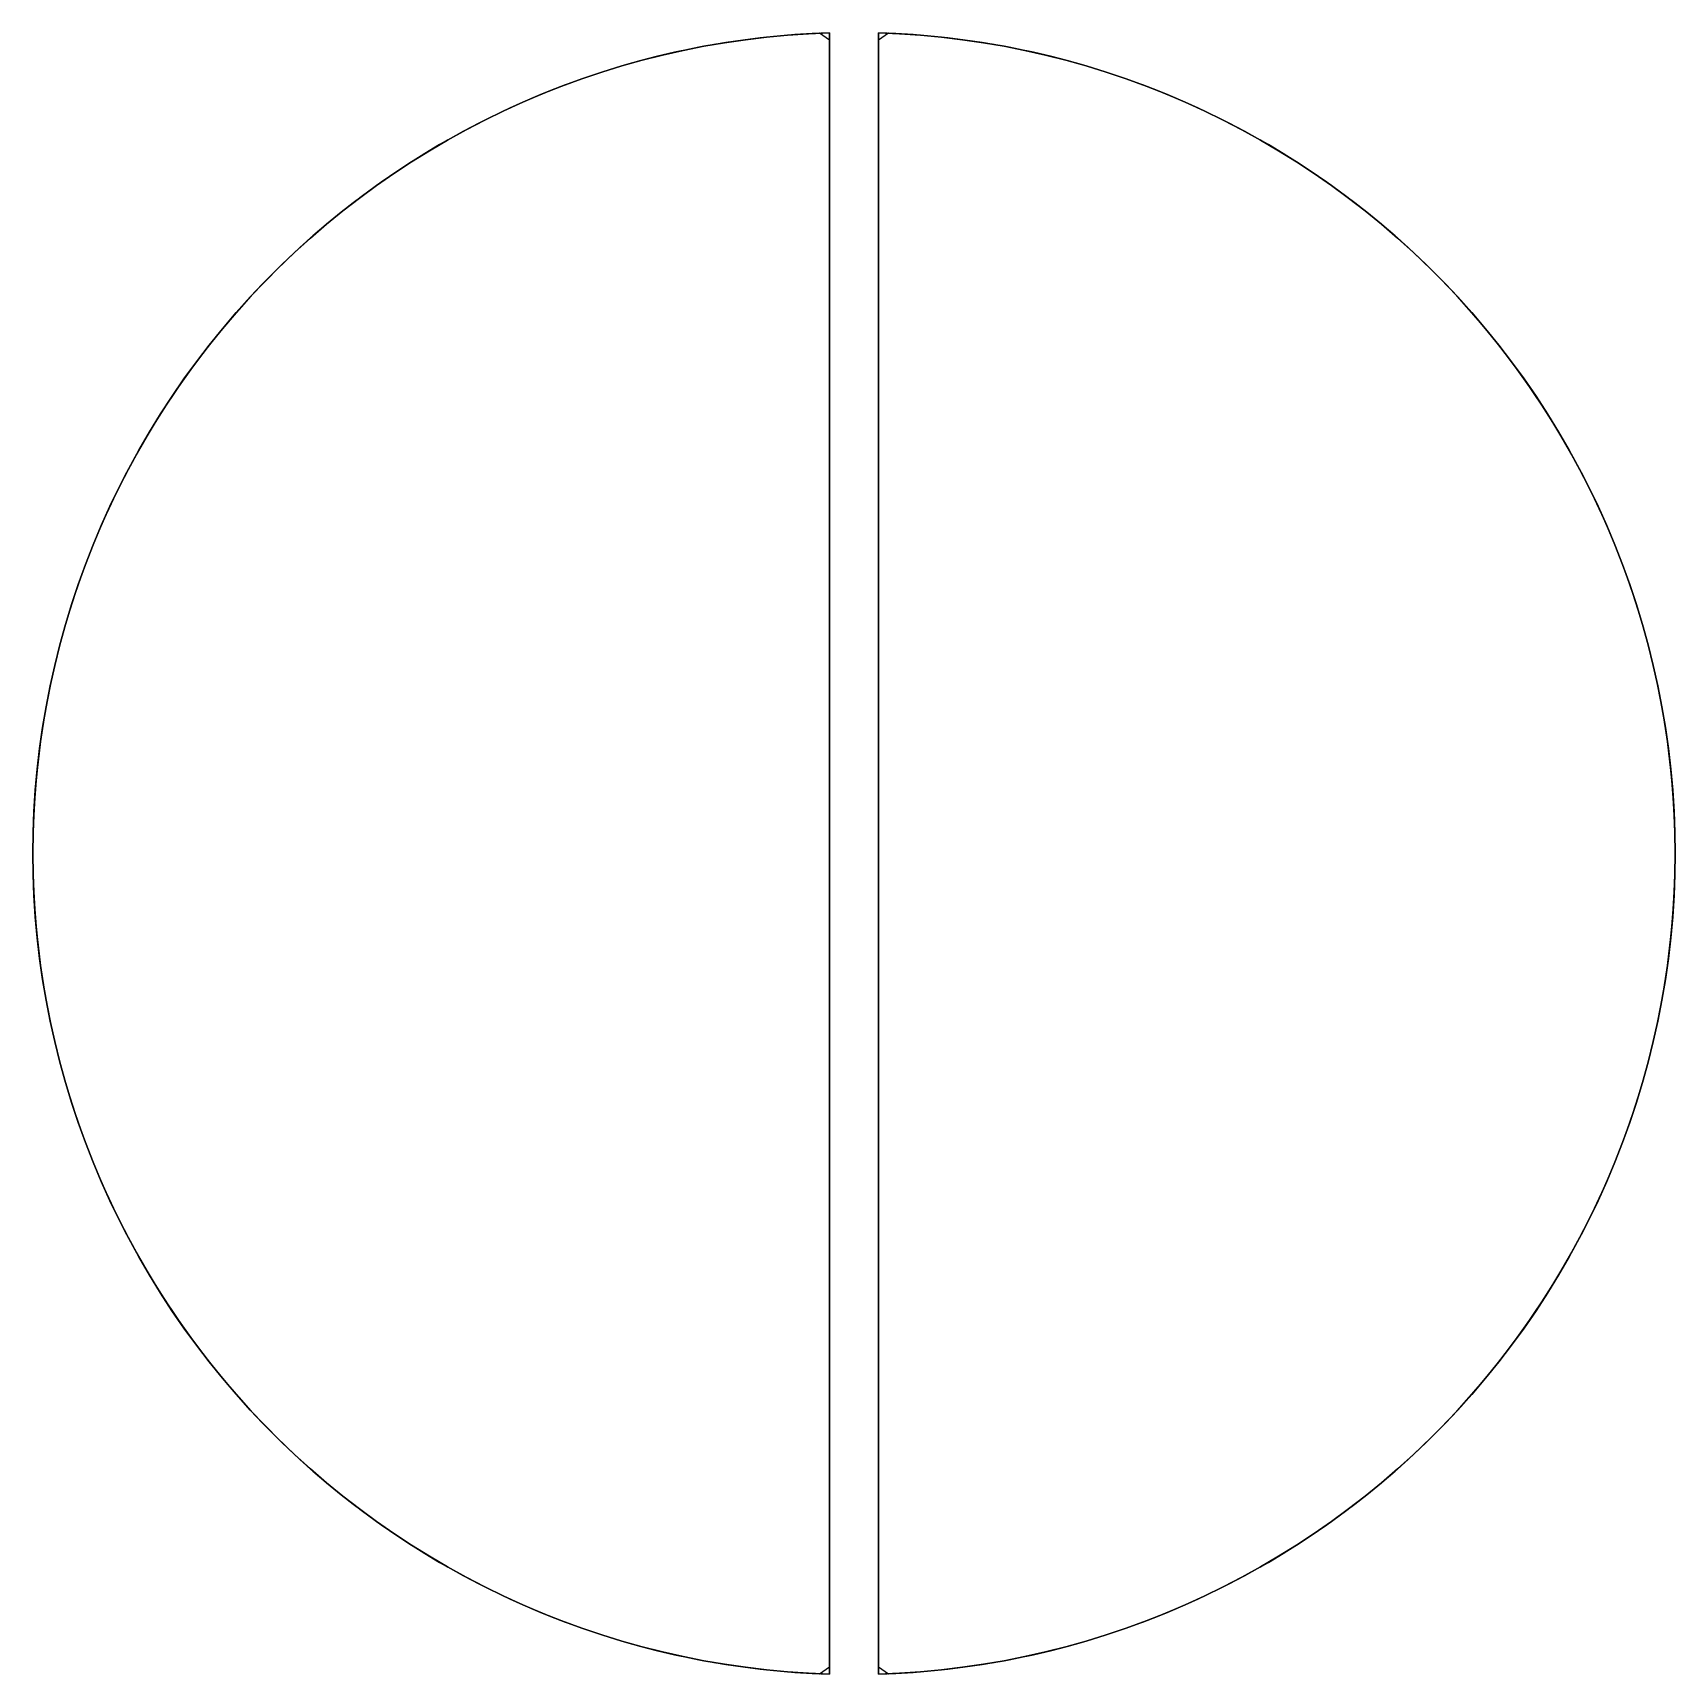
# Model space of a CAD drawing. Header units: millimetres. Extents: x -500 to 500, y -500 to 500.
import ezdxf

# ---------------------------------------------------------------- set-up
doc = ezdxf.new("R2010")
doc.units = ezdxf.units.MM
doc.layers.add('CUT', color=7, linetype='Continuous')

msp = doc.modelspace()

# ---------------------------------------------------------------- linework, layer by layer
at = {"layer": 'CUT'}
for points in [[(-14.899, -499.778), (-27.728, -499.231), (-40.54, -498.354), (-53.324, -497.148), (-66.074, -495.615), (-78.78, -493.755), (-91.434, -491.569), (-104.027, -489.059), (-116.552, -486.226), (-129, -483.072), (-141.363, -479.6), (-153.633, -475.812), (-165.802, -471.709), (-177.861, -467.296), (-189.803, -462.574), (-201.619, -457.547), (-213.303, -452.219), (-224.846, -446.592), (-236.24, -440.671), (-247.479, -434.458), (-258.555, -427.96), (-269.46, -421.179), (-280.187, -414.12), (-290.729, -406.788), (-301.08, -399.188), (-311.232, -391.324), (-321.179, -383.202), (-330.914, -374.828), (-340.431, -366.206), (-349.723, -357.343), (-358.784, -348.244), (-367.609, -338.915), (-376.191, -329.363), (-384.525, -319.594), (-392.606, -309.614), (-400.428, -299.429), (-407.985, -289.047), (-415.273, -278.474), (-422.288, -267.718), (-429.024, -256.785), (-435.477, -245.683), (-441.642, -234.419), (-447.517, -223), (-453.096, -211.434), (-458.376, -199.728), (-463.354, -187.891), (-468.026, -175.93), (-472.39, -163.852), (-476.442, -151.667), (-480.18, -139.382), (-483.601, -127.004), (-486.703, -114.543), (-489.484, -102.007), (-491.942, -89.403), (-494.076, -76.74), (-495.884, -64.027), (-497.364, -51.271), (-498.517, -38.481), (-499.341, -25.666), (-499.835, -12.835), (-500, 0.006), (-499.835, 12.846), (-499.34, 25.678), (-498.516, 38.493), (-497.363, 51.282), (-495.882, 64.038), (-494.074, 76.751), (-491.94, 89.414), (-489.482, 102.018), (-486.7, 114.555), (-483.598, 127.016), (-480.177, 139.393), (-476.439, 151.678), (-472.386, 163.863), (-468.022, 175.94), (-463.35, 187.902), (-458.372, 199.739), (-453.091, 211.444), (-447.512, 223.01), (-441.637, 234.429), (-435.471, 245.693), (-429.018, 256.795), (-422.282, 267.728), (-415.267, 278.484), (-407.978, 289.056), (-400.421, 299.438), (-392.599, 309.623), (-384.518, 319.603), (-376.184, 329.372), (-367.601, 338.924), (-358.776, 348.252), (-349.714, 357.351), (-340.422, 366.214), (-330.905, 374.836), (-321.17, 383.21), (-311.223, 391.331), (-301.071, 399.195), (-290.72, 406.795), (-280.177, 414.126), (-269.45, 421.185), (-258.545, 427.966), (-247.469, 434.464), (-236.23, 440.676), (-224.835, 446.597), (-213.292, 452.224), (-201.609, 457.552), (-189.792, 462.579), (-177.85, 467.3), (-165.791, 471.713), (-153.622, 475.815), (-141.352, 479.603), (-128.989, 483.075), (-116.541, 486.229), (-104.016, 489.061), (-91.422, 491.571), (-78.768, 493.757), (-66.062, 495.617), (-53.313, 497.15), (-40.528, 498.355), (-27.717, 499.231), (-14.899, 499.778), (-27.728, 499.231), (-40.54, 498.354), (-53.324, 497.148), (-66.074, 495.615), (-78.78, 493.755), (-91.434, 491.569), (-104.027, 489.059), (-116.552, 486.226), (-129, 483.072), (-141.363, 479.6), (-153.633, 475.812), (-165.802, 471.709), (-177.861, 467.296), (-189.803, 462.574), (-201.619, 457.547), (-213.303, 452.219), (-224.846, 446.592), (-236.24, 440.671), (-247.479, 434.458), (-258.555, 427.96), (-269.46, 421.179), (-280.187, 414.12), (-290.729, 406.788), (-301.08, 399.188), (-311.232, 391.324), (-321.179, 383.202), (-330.914, 374.828), (-340.431, 366.206), (-349.723, 357.343), (-358.784, 348.244), (-367.609, 338.915), (-376.191, 329.363), (-384.525, 319.594), (-392.606, 309.614), (-400.428, 299.429), (-407.985, 289.047), (-415.273, 278.474), (-422.288, 267.718), (-429.024, 256.785), (-435.477, 245.683), (-441.642, 234.419), (-447.517, 223), (-453.096, 211.434), (-458.376, 199.728), (-463.354, 187.891), (-468.026, 175.93), (-472.39, 163.852), (-476.442, 151.667), (-480.18, 139.382), (-483.601, 127.004), (-486.703, 114.543), (-489.484, 102.007), (-491.942, 89.403), (-494.076, 76.74), (-495.884, 64.027), (-497.364, 51.271), (-498.517, 38.481), (-499.341, 25.666), (-499.835, 12.835), (-500, -0.006), (-499.835, -12.846), (-499.34, -25.678), (-498.516, -38.493), (-497.363, -51.282), (-495.882, -64.038), (-494.074, -76.751), (-491.94, -89.414), (-489.482, -102.018), (-486.7, -114.555), (-483.598, -127.016), (-480.177, -139.393), (-476.439, -151.678), (-472.386, -163.863), (-468.022, -175.94), (-463.35, -187.902), (-458.372, -199.739), (-453.091, -211.444), (-447.512, -223.01), (-441.637, -234.429), (-435.471, -245.693), (-429.018, -256.795), (-422.282, -267.728), (-415.267, -278.484), (-407.978, -289.056), (-400.421, -299.438), (-392.599, -309.623), (-384.518, -319.603), (-376.184, -329.372), (-367.601, -338.924), (-358.776, -348.252), (-349.714, -357.351), (-340.422, -366.214), (-330.905, -374.836), (-321.17, -383.21), (-311.223, -391.331), (-301.071, -399.195), (-290.72, -406.795), (-280.177, -414.126), (-269.45, -421.185), (-258.545, -427.966), (-247.469, -434.464), (-236.23, -440.676), (-224.835, -446.597), (-213.292, -452.224), (-201.609, -457.552), (-189.792, -462.579), (-177.85, -467.3), (-165.791, -471.713), (-153.622, -475.815), (-141.352, -479.603), (-128.989, -483.075), (-116.541, -486.229), (-104.016, -489.061), (-91.422, -491.571), (-78.768, -493.757), (-66.062, -495.617), (-53.313, -497.15), (-40.528, -498.355), (-27.717, -499.231), (-14.899, -499.778)], [(-14.899, 499.778), (-25.475, 499.351), (-36.041, 498.699), (-46.59, 497.825), (-57.118, 496.727), (-67.621, 495.406), (-78.093, 493.864), (-88.531, 492.1), (-98.929, 490.115), (-109.282, 487.911), (-119.586, 485.488), (-129.837, 482.848), (-140.03, 479.991), (-150.16, 476.919), (-160.222, 473.634), (-170.213, 470.136), (-180.128, 466.427), (-189.961, 462.509), (-199.71, 458.384), (-209.369, 454.054), (-218.934, 449.519), (-228.401, 444.784), (-237.766, 439.849), (-247.024, 434.717), (-256.172, 429.39), (-265.204, 423.871), (-274.118, 418.162), (-282.909, 412.265), (-291.573, 406.183), (-300.107, 399.92), (-308.506, 393.477), (-316.766, 386.858), (-324.885, 380.065), (-332.858, 373.103), (-340.682, 365.972), (-348.353, 358.678), (-355.868, 351.223), (-363.224, 343.611), (-370.416, 335.845), (-377.443, 327.928), (-384.301, 319.864), (-390.986, 311.657), (-397.496, 303.31), (-403.828, 294.827), (-409.979, 286.212), (-415.946, 277.469), (-421.727, 268.601), (-427.318, 259.613), (-432.718, 250.509), (-437.925, 241.292), (-442.935, 231.967), (-447.746, 222.539), (-452.357, 213.01), (-456.765, 203.386), (-460.968, 193.671), (-464.965, 183.869), (-468.753, 173.985), (-472.331, 164.022), (-475.698, 153.987), (-478.851, 143.882), (-481.789, 133.712), (-484.512, 123.483), (-487.018, 113.198), (-489.305, 102.863), (-491.373, 92.482), (-493.22, 82.059), (-494.847, 71.599), (-496.252, 61.107), (-497.434, 50.588), (-498.394, 40.046), (-499.13, 29.486), (-499.642, 18.913), (-499.931, 8.332), (-499.995, -2.253), (-499.835, -12.838), (-499.451, -23.416), (-498.844, -33.984), (-498.013, -44.537), (-496.958, -55.07), (-495.681, -65.578), (-494.182, -76.056), (-492.461, -86.501), (-490.519, -96.907), (-488.358, -107.269), (-485.977, -117.584), (-483.379, -127.845), (-480.565, -138.05), (-477.534, -148.192), (-474.29, -158.268), (-470.833, -168.273), (-467.166, -178.203), (-463.288, -188.053), (-459.204, -197.818), (-454.913, -207.495), (-450.418, -217.079), (-445.722, -226.566), (-440.826, -235.951), (-435.732, -245.23), (-430.443, -254.399), (-424.961, -263.454), (-419.288, -272.392), (-413.428, -281.207), (-407.382, -289.896), (-401.154, -298.455), (-394.746, -306.881), (-388.161, -315.168), (-381.402, -323.315), (-374.472, -331.317), (-367.374, -339.17), (-360.112, -346.871), (-352.688, -354.417), (-345.106, -361.804), (-337.369, -369.028), (-329.481, -376.088), (-321.446, -382.978), (-313.266, -389.698), (-304.946, -396.242), (-296.49, -402.609), (-287.9, -408.795), (-279.182, -414.798), (-270.338, -420.615), (-261.373, -426.244), (-252.291, -431.682), (-243.096, -436.926), (-233.792, -441.974), (-224.383, -446.825), (-214.874, -451.475), (-205.268, -455.922), (-195.57, -460.166), (-185.785, -464.203), (-175.916, -468.032), (-165.969, -471.651), (-155.947, -475.059), (-145.855, -478.253), (-135.698, -481.234), (-125.48, -483.999), (-115.206, -486.547), (-104.88, -488.877), (-94.507, -490.987), (-84.092, -492.878), (-73.639, -494.548), (-63.153, -495.996), (-52.639, -497.221), (-42.101, -498.224), (-31.544, -499.004), (-20.973, -499.56), (-14.899, -495.271), (-14.899, -484.685), (-14.899, -474.1), (-14.899, -463.514), (-14.899, -452.929), (-14.899, -442.343), (-14.899, -431.757), (-14.899, -421.172), (-14.899, -410.586), (-14.899, -400), (-14.899, -389.415), (-14.899, -378.829), (-14.899, -368.244), (-14.899, -357.658), (-14.899, -347.072), (-14.899, -336.487), (-14.899, -325.901), (-14.899, -315.315), (-14.899, -304.73), (-14.899, -294.144), (-14.899, -283.559), (-14.899, -272.973), (-14.899, -262.387), (-14.899, -251.802), (-14.899, -241.216), (-14.899, -230.63), (-14.899, -220.045), (-14.899, -209.459), (-14.899, -198.873), (-14.899, -188.288), (-14.899, -177.702), (-14.899, -167.117), (-14.899, -156.531), (-14.899, -145.945), (-14.899, -135.36), (-14.899, -124.774), (-14.899, -114.188), (-14.899, -103.603), (-14.899, -93.017), (-14.899, -82.432), (-14.899, -71.846), (-14.899, -61.26), (-14.899, -50.675), (-14.899, -40.089), (-14.899, -29.503), (-14.899, -18.918), (-14.899, -8.332), (-14.899, 2.253), (-14.899, 12.839), (-14.899, 23.425), (-14.899, 34.01), (-14.899, 44.596), (-14.899, 55.182), (-14.899, 65.767), (-14.899, 76.353), (-14.899, 86.938), (-14.899, 97.524), (-14.899, 108.11), (-14.899, 118.695), (-14.899, 129.281), (-14.899, 139.867), (-14.899, 150.452), (-14.899, 161.038), (-14.899, 171.624), (-14.899, 182.209), (-14.899, 192.795), (-14.899, 203.38), (-14.899, 213.966), (-14.899, 224.552), (-14.899, 235.137), (-14.899, 245.723), (-14.899, 256.309), (-14.899, 266.894), (-14.899, 277.48), (-14.899, 288.065), (-14.899, 298.651), (-14.899, 309.237), (-14.899, 319.822), (-14.899, 330.408), (-14.899, 340.994), (-14.899, 351.579), (-14.899, 362.165), (-14.899, 372.75), (-14.899, 383.336), (-14.899, 393.922), (-14.899, 404.507), (-14.899, 415.093), (-14.899, 425.679), (-14.899, 436.264), (-14.899, 446.85), (-14.899, 457.435), (-14.899, 468.021), (-14.899, 478.607), (-14.899, 489.192), (-14.899, 499.778)], [(-14.899, -499.778), (-14.899, -489.192), (-14.899, -478.607), (-14.899, -468.021), (-14.899, -457.435), (-14.899, -446.85), (-14.899, -436.264), (-14.899, -425.679), (-14.899, -415.093), (-14.899, -404.507), (-14.899, -393.922), (-14.899, -383.336), (-14.899, -372.75), (-14.899, -362.165), (-14.899, -351.579), (-14.899, -340.994), (-14.899, -330.408), (-14.899, -319.822), (-14.899, -309.237), (-14.899, -298.651), (-14.899, -288.065), (-14.899, -277.48), (-14.899, -266.894), (-14.899, -256.309), (-14.899, -245.723), (-14.899, -235.137), (-14.899, -224.552), (-14.899, -213.966), (-14.899, -203.38), (-14.899, -192.795), (-14.899, -182.209), (-14.899, -171.624), (-14.899, -161.038), (-14.899, -150.452), (-14.899, -139.867), (-14.899, -129.281), (-14.899, -118.695), (-14.899, -108.11), (-14.899, -97.524), (-14.899, -86.938), (-14.899, -76.353), (-14.899, -65.767), (-14.899, -55.182), (-14.899, -44.596), (-14.899, -34.01), (-14.899, -23.425), (-14.899, -12.839), (-14.899, -2.253), (-14.899, 8.332), (-14.899, 18.918), (-14.899, 29.503), (-14.899, 40.089), (-14.899, 50.675), (-14.899, 61.26), (-14.899, 71.846), (-14.899, 82.432), (-14.899, 93.017), (-14.899, 103.603), (-14.899, 114.188), (-14.899, 124.774), (-14.899, 135.36), (-14.899, 145.945), (-14.899, 156.531), (-14.899, 167.117), (-14.899, 177.702), (-14.899, 188.288), (-14.899, 198.873), (-14.899, 209.459), (-14.899, 220.045), (-14.899, 230.63), (-14.899, 241.216), (-14.899, 251.802), (-14.899, 262.387), (-14.899, 272.973), (-14.899, 283.559), (-14.899, 294.144), (-14.899, 304.73), (-14.899, 315.315), (-14.899, 325.901), (-14.899, 336.487), (-14.899, 347.072), (-14.899, 357.658), (-14.899, 368.244), (-14.899, 378.829), (-14.899, 389.415), (-14.899, 400), (-14.899, 410.586), (-14.899, 421.172), (-14.899, 431.757), (-14.899, 442.343), (-14.899, 452.929), (-14.899, 463.514), (-14.899, 474.1), (-14.899, 484.685), (-14.899, 495.271), (-20.973, 499.56), (-31.544, 499.004), (-42.101, 498.224), (-52.639, 497.221), (-63.153, 495.996), (-73.639, 494.548), (-84.092, 492.878), (-94.507, 490.987), (-104.88, 488.877), (-115.206, 486.547), (-125.48, 483.999), (-135.698, 481.234), (-145.855, 478.253), (-155.947, 475.059), (-165.969, 471.651), (-175.916, 468.032), (-185.785, 464.203), (-195.57, 460.166), (-205.268, 455.922), (-214.874, 451.475), (-224.383, 446.825), (-233.792, 441.974), (-243.096, 436.926), (-252.291, 431.682), (-261.373, 426.244), (-270.338, 420.615), (-279.182, 414.798), (-287.9, 408.795), (-296.49, 402.609), (-304.946, 396.242), (-313.266, 389.698), (-321.446, 382.978), (-329.481, 376.088), (-337.369, 369.028), (-345.106, 361.804), (-352.688, 354.417), (-360.112, 346.871), (-367.374, 339.17), (-374.472, 331.317), (-381.402, 323.315), (-388.161, 315.168), (-394.746, 306.881), (-401.154, 298.455), (-407.382, 289.896), (-413.428, 281.207), (-419.288, 272.392), (-424.961, 263.454), (-430.443, 254.399), (-435.732, 245.23), (-440.826, 235.951), (-445.722, 226.566), (-450.418, 217.079), (-454.913, 207.495), (-459.204, 197.818), (-463.288, 188.053), (-467.166, 178.203), (-470.833, 168.273), (-474.29, 158.268), (-477.534, 148.192), (-480.565, 138.05), (-483.379, 127.845), (-485.977, 117.584), (-488.358, 107.269), (-490.519, 96.907), (-492.461, 86.501), (-494.182, 76.056), (-495.681, 65.578), (-496.958, 55.07), (-498.013, 44.537), (-498.844, 33.984), (-499.451, 23.416), (-499.835, 12.838), (-499.995, 2.253), (-499.931, -8.332), (-499.642, -18.913), (-499.13, -29.486), (-498.394, -40.046), (-497.434, -50.588), (-496.252, -61.107), (-494.847, -71.599), (-493.22, -82.059), (-491.373, -92.482), (-489.305, -102.863), (-487.018, -113.198), (-484.512, -123.483), (-481.789, -133.712), (-478.851, -143.882), (-475.698, -153.987), (-472.331, -164.022), (-468.753, -173.985), (-464.965, -183.869), (-460.968, -193.671), (-456.765, -203.386), (-452.357, -213.01), (-447.746, -222.539), (-442.935, -231.967), (-437.925, -241.292), (-432.718, -250.509), (-427.318, -259.613), (-421.727, -268.601), (-415.946, -277.469), (-409.979, -286.212), (-403.828, -294.827), (-397.496, -303.31), (-390.986, -311.657), (-384.301, -319.864), (-377.443, -327.928), (-370.416, -335.845), (-363.224, -343.611), (-355.868, -351.223), (-348.353, -358.678), (-340.682, -365.972), (-332.858, -373.103), (-324.885, -380.065), (-316.766, -386.858), (-308.506, -393.477), (-300.107, -399.92), (-291.573, -406.183), (-282.909, -412.265), (-274.118, -418.162), (-265.204, -423.871), (-256.172, -429.39), (-247.024, -434.717), (-237.766, -439.849), (-228.401, -444.784), (-218.934, -449.519), (-209.369, -454.054), (-199.71, -458.384), (-189.961, -462.509), (-180.128, -466.427), (-170.213, -470.136), (-160.222, -473.634), (-150.16, -476.919), (-140.03, -479.991), (-129.837, -482.848), (-119.586, -485.488), (-109.282, -487.911), (-98.929, -490.115), (-88.531, -492.1), (-78.093, -493.864), (-67.621, -495.406), (-57.118, -496.727), (-46.59, -497.825), (-36.041, -498.699), (-25.475, -499.351), (-14.899, -499.778)], [(-14.899, 499.778), (-14.896, 491.454), (-14.896, 483.124), (-14.896, 474.795), (-14.896, 466.465), (-14.896, 458.135), (-14.896, 449.806), (-14.896, 441.476), (-14.896, 433.146), (-14.896, 424.817), (-14.896, 416.487), (-14.896, 408.157), (-14.896, 399.828), (-14.896, 391.498), (-14.896, 383.168), (-14.896, 374.839), (-14.896, 366.509), (-14.896, 358.179), (-14.896, 349.85), (-14.896, 341.52), (-14.896, 333.19), (-14.896, 324.861), (-14.896, 316.531), (-14.896, 308.201), (-14.896, 299.871), (-14.896, 291.542), (-14.896, 283.212), (-14.896, 274.882), (-14.896, 266.553), (-14.896, 258.223), (-14.896, 249.893), (-14.896, 241.564), (-14.896, 233.234), (-14.896, 224.904), (-14.896, 216.575), (-14.896, 208.245), (-14.896, 199.915), (-14.896, 191.586), (-14.896, 183.256), (-14.896, 174.926), (-14.896, 166.597), (-14.896, 158.267), (-14.896, 149.937), (-14.896, 141.608), (-14.896, 133.278), (-14.896, 124.948), (-14.896, 116.618), (-14.896, 108.289), (-14.896, 99.959), (-14.896, 91.629), (-14.896, 83.3), (-14.896, 74.97), (-14.896, 66.64), (-14.896, 58.311), (-14.896, 49.981), (-14.896, 41.651), (-14.896, 33.322), (-14.896, 24.992), (-14.896, 16.662), (-14.896, 8.333), (-14.896, 0.003), (-14.896, -8.327), (-14.896, -16.656), (-14.896, -24.986), (-14.896, -33.316), (-14.896, -41.645), (-14.896, -49.975), (-14.896, -58.305), (-14.896, -66.635), (-14.896, -74.964), (-14.896, -83.294), (-14.896, -91.624), (-14.896, -99.953), (-14.896, -108.283), (-14.896, -116.613), (-14.896, -124.942), (-14.896, -133.272), (-14.896, -141.602), (-14.896, -149.931), (-14.896, -158.261), (-14.896, -166.591), (-14.896, -174.92), (-14.896, -183.25), (-14.896, -191.58), (-14.896, -199.909), (-14.896, -208.239), (-14.896, -216.569), (-14.896, -224.898), (-14.896, -233.228), (-14.896, -241.558), (-14.896, -249.888), (-14.896, -258.217), (-14.896, -266.547), (-14.896, -274.877), (-14.896, -283.206), (-14.896, -291.536), (-14.896, -299.866), (-14.896, -308.195), (-14.896, -316.525), (-14.896, -324.855), (-14.896, -333.184), (-14.896, -341.514), (-14.896, -349.844), (-14.896, -358.173), (-14.896, -366.503), (-14.896, -374.833), (-14.896, -383.162), (-14.896, -391.492), (-14.896, -399.822), (-14.896, -408.151), (-14.896, -416.481), (-14.896, -424.811), (-14.896, -433.141), (-14.896, -441.47), (-14.896, -449.8), (-14.896, -458.13), (-14.896, -466.459), (-14.896, -474.789), (-14.896, -483.119), (-14.896, -491.448), (-14.896, -499.778), (-14.899, -491.454), (-14.899, -483.124), (-14.899, -474.795), (-14.899, -466.465), (-14.899, -458.135), (-14.899, -449.806), (-14.899, -441.476), (-14.899, -433.146), (-14.899, -424.817), (-14.899, -416.487), (-14.899, -408.157), (-14.899, -399.828), (-14.899, -391.498), (-14.899, -383.168), (-14.899, -374.839), (-14.899, -366.509), (-14.899, -358.179), (-14.899, -349.85), (-14.899, -341.52), (-14.899, -333.19), (-14.899, -324.861), (-14.899, -316.531), (-14.899, -308.201), (-14.899, -299.871), (-14.899, -291.542), (-14.899, -283.212), (-14.899, -274.882), (-14.899, -266.553), (-14.899, -258.223), (-14.899, -249.893), (-14.899, -241.564), (-14.899, -233.234), (-14.899, -224.904), (-14.899, -216.575), (-14.899, -208.245), (-14.899, -199.915), (-14.899, -191.586), (-14.899, -183.256), (-14.899, -174.926), (-14.899, -166.597), (-14.899, -158.267), (-14.899, -149.937), (-14.899, -141.608), (-14.899, -133.278), (-14.899, -124.948), (-14.899, -116.618), (-14.899, -108.289), (-14.899, -99.959), (-14.899, -91.629), (-14.899, -83.3), (-14.899, -74.97), (-14.899, -66.64), (-14.899, -58.311), (-14.899, -49.981), (-14.899, -41.651), (-14.899, -33.322), (-14.899, -24.992), (-14.899, -16.662), (-14.899, -8.333), (-14.899, -0.003), (-14.899, 8.327), (-14.899, 16.656), (-14.899, 24.986), (-14.899, 33.316), (-14.899, 41.645), (-14.899, 49.975), (-14.899, 58.305), (-14.899, 66.635), (-14.899, 74.964), (-14.899, 83.294), (-14.899, 91.624), (-14.899, 99.953), (-14.899, 108.283), (-14.899, 116.613), (-14.899, 124.942), (-14.899, 133.272), (-14.899, 141.602), (-14.899, 149.931), (-14.899, 158.261), (-14.899, 166.591), (-14.899, 174.92), (-14.899, 183.25), (-14.899, 191.58), (-14.899, 199.909), (-14.899, 208.239), (-14.899, 216.569), (-14.899, 224.898), (-14.899, 233.228), (-14.899, 241.558), (-14.899, 249.888), (-14.899, 258.217), (-14.899, 266.547), (-14.899, 274.877), (-14.899, 283.206), (-14.899, 291.536), (-14.899, 299.866), (-14.899, 308.195), (-14.899, 316.525), (-14.899, 324.855), (-14.899, 333.184), (-14.899, 341.514), (-14.899, 349.844), (-14.899, 358.173), (-14.899, 366.503), (-14.899, 374.833), (-14.899, 383.162), (-14.899, 391.492), (-14.899, 399.822), (-14.899, 408.151), (-14.899, 416.481), (-14.899, 424.811), (-14.899, 433.141), (-14.899, 441.47), (-14.899, 449.8), (-14.899, 458.13), (-14.899, 466.459), (-14.899, 474.789), (-14.899, 483.119), (-14.899, 491.448), (-14.899, 499.778)], [(-14.896, 499.778), (-14.899, 491.454), (-14.899, 483.124), (-14.899, 474.795), (-14.899, 466.465), (-14.899, 458.135), (-14.899, 449.806), (-14.899, 441.476), (-14.899, 433.146), (-14.899, 424.817), (-14.899, 416.487), (-14.899, 408.157), (-14.899, 399.828), (-14.899, 391.498), (-14.899, 383.168), (-14.899, 374.839), (-14.899, 366.509), (-14.899, 358.179), (-14.899, 349.849), (-14.899, 341.52), (-14.899, 333.19), (-14.899, 324.86), (-14.899, 316.531), (-14.899, 308.201), (-14.899, 299.871), (-14.899, 291.542), (-14.899, 283.212), (-14.899, 274.882), (-14.899, 266.553), (-14.899, 258.223), (-14.899, 249.893), (-14.899, 241.564), (-14.899, 233.234), (-14.899, 224.904), (-14.899, 216.575), (-14.899, 208.245), (-14.899, 199.915), (-14.899, 191.586), (-14.899, 183.256), (-14.899, 174.926), (-14.899, 166.596), (-14.899, 158.267), (-14.899, 149.937), (-14.899, 141.607), (-14.899, 133.278), (-14.899, 124.948), (-14.899, 116.618), (-14.899, 108.289), (-14.899, 99.959), (-14.899, 91.629), (-14.899, 83.3), (-14.899, 74.97), (-14.899, 66.64), (-14.899, 58.311), (-14.899, 49.981), (-14.899, 41.651), (-14.899, 33.322), (-14.899, 24.992), (-14.899, 16.662), (-14.899, 8.333), (-14.899, 0.003), (-14.899, -8.327), (-14.899, -16.657), (-14.899, -24.986), (-14.899, -33.316), (-14.899, -41.646), (-14.899, -49.975), (-14.899, -58.305), (-14.899, -66.635), (-14.899, -74.964), (-14.899, -83.294), (-14.899, -91.624), (-14.899, -99.953), (-14.899, -108.283), (-14.899, -116.613), (-14.899, -124.942), (-14.899, -133.272), (-14.899, -141.602), (-14.899, -149.931), (-14.899, -158.261), (-14.899, -166.591), (-14.899, -174.92), (-14.899, -183.25), (-14.899, -191.58), (-14.899, -199.91), (-14.899, -208.239), (-14.899, -216.569), (-14.899, -224.899), (-14.899, -233.228), (-14.899, -241.558), (-14.899, -249.888), (-14.899, -258.217), (-14.899, -266.547), (-14.899, -274.877), (-14.899, -283.206), (-14.899, -291.536), (-14.899, -299.866), (-14.899, -308.195), (-14.899, -316.525), (-14.899, -324.855), (-14.899, -333.184), (-14.899, -341.514), (-14.899, -349.844), (-14.899, -358.173), (-14.899, -366.503), (-14.899, -374.833), (-14.899, -383.163), (-14.899, -391.492), (-14.899, -399.822), (-14.899, -408.152), (-14.899, -416.481), (-14.899, -424.811), (-14.899, -433.141), (-14.899, -441.47), (-14.899, -449.8), (-14.899, -458.13), (-14.899, -466.459), (-14.899, -474.789), (-14.899, -483.119), (-14.899, -491.448), (-14.898, -499.778), (-14.896, -491.454), (-14.896, -483.124), (-14.896, -474.795), (-14.896, -466.465), (-14.896, -458.135), (-14.896, -449.806), (-14.896, -441.476), (-14.896, -433.146), (-14.896, -424.817), (-14.896, -416.487), (-14.896, -408.157), (-14.896, -399.828), (-14.896, -391.498), (-14.896, -383.168), (-14.896, -374.839), (-14.896, -366.509), (-14.896, -358.179), (-14.896, -349.849), (-14.896, -341.52), (-14.896, -333.19), (-14.896, -324.86), (-14.896, -316.531), (-14.896, -308.201), (-14.896, -299.871), (-14.896, -291.542), (-14.896, -283.212), (-14.896, -274.882), (-14.896, -266.553), (-14.896, -258.223), (-14.896, -249.893), (-14.896, -241.564), (-14.896, -233.234), (-14.896, -224.904), (-14.896, -216.575), (-14.896, -208.245), (-14.896, -199.915), (-14.896, -191.586), (-14.896, -183.256), (-14.896, -174.926), (-14.896, -166.596), (-14.896, -158.267), (-14.896, -149.937), (-14.896, -141.607), (-14.896, -133.278), (-14.896, -124.948), (-14.896, -116.618), (-14.896, -108.289), (-14.896, -99.959), (-14.896, -91.629), (-14.896, -83.3), (-14.896, -74.97), (-14.896, -66.64), (-14.896, -58.311), (-14.896, -49.981), (-14.896, -41.651), (-14.896, -33.322), (-14.896, -24.992), (-14.896, -16.662), (-14.896, -8.333), (-14.896, -0.003), (-14.896, 8.327), (-14.896, 16.657), (-14.896, 24.986), (-14.896, 33.316), (-14.896, 41.646), (-14.896, 49.975), (-14.896, 58.305), (-14.896, 66.635), (-14.896, 74.964), (-14.896, 83.294), (-14.896, 91.624), (-14.896, 99.953), (-14.896, 108.283), (-14.896, 116.613), (-14.896, 124.942), (-14.896, 133.272), (-14.896, 141.602), (-14.896, 149.931), (-14.896, 158.261), (-14.896, 166.591), (-14.896, 174.92), (-14.896, 183.25), (-14.896, 191.58), (-14.896, 199.91), (-14.896, 208.239), (-14.896, 216.569), (-14.896, 224.899), (-14.896, 233.228), (-14.896, 241.558), (-14.896, 249.888), (-14.896, 258.217), (-14.896, 266.547), (-14.896, 274.877), (-14.896, 283.206), (-14.896, 291.536), (-14.896, 299.866), (-14.896, 308.195), (-14.896, 316.525), (-14.896, 324.855), (-14.896, 333.184), (-14.896, 341.514), (-14.896, 349.844), (-14.896, 358.173), (-14.896, 366.503), (-14.896, 374.833), (-14.896, 383.163), (-14.896, 391.492), (-14.896, 399.822), (-14.896, 408.152), (-14.896, 416.481), (-14.896, 424.811), (-14.896, 433.141), (-14.896, 441.47), (-14.896, 449.8), (-14.896, 458.13), (-14.896, 466.459), (-14.896, 474.789), (-14.896, 483.119), (-14.896, 491.448), (-14.896, 499.778)], [(14.896, -499.778), (27.722, -499.231), (40.534, -498.354), (53.319, -497.149), (66.068, -495.616), (78.774, -493.756), (91.428, -491.57), (104.022, -489.06), (116.547, -486.227), (128.995, -483.074), (141.358, -479.602), (153.628, -475.814), (165.796, -471.711), (177.855, -467.298), (189.797, -462.576), (201.614, -457.55), (213.298, -452.221), (224.841, -446.595), (236.235, -440.673), (247.474, -434.461), (258.55, -427.963), (269.455, -421.182), (280.182, -414.123), (290.725, -406.791), (301.075, -399.191), (311.228, -391.328), (321.175, -383.206), (330.91, -374.832), (340.426, -366.21), (349.719, -357.347), (358.78, -348.248), (367.605, -338.92), (376.187, -329.368), (384.522, -319.598), (392.602, -309.618), (400.424, -299.434), (407.982, -289.052), (415.27, -278.479), (422.285, -267.723), (429.021, -256.79), (435.474, -245.688), (441.64, -234.424), (447.514, -223.005), (453.093, -211.439), (458.374, -199.733), (463.352, -187.896), (468.024, -175.935), (472.388, -163.858), (476.44, -151.673), (480.178, -139.387), (483.599, -127.01), (486.702, -114.549), (489.483, -102.012), (491.941, -89.409), (494.075, -76.746), (495.883, -64.032), (497.364, -51.277), (498.517, -38.487), (499.341, -25.672), (499.835, -12.84), (500, 0), (499.835, 12.84), (499.341, 25.672), (498.517, 38.487), (497.364, 51.277), (495.883, 64.032), (494.075, 76.746), (491.941, 89.409), (489.483, 102.012), (486.702, 114.549), (483.599, 127.01), (480.178, 139.387), (476.44, 151.673), (472.388, 163.858), (468.024, 175.935), (463.352, 187.896), (458.374, 199.733), (453.093, 211.439), (447.514, 223.005), (441.64, 234.424), (435.474, 245.688), (429.021, 256.79), (422.285, 267.723), (415.27, 278.479), (407.982, 289.052), (400.424, 299.434), (392.602, 309.618), (384.522, 319.598), (376.187, 329.368), (367.605, 338.92), (358.78, 348.248), (349.719, 357.347), (340.426, 366.21), (330.91, 374.832), (321.175, 383.206), (311.228, 391.328), (301.075, 399.191), (290.725, 406.791), (280.182, 414.123), (269.455, 421.182), (258.55, 427.963), (247.474, 434.461), (236.235, 440.673), (224.841, 446.595), (213.298, 452.221), (201.614, 457.55), (189.797, 462.576), (177.855, 467.298), (165.796, 471.711), (153.628, 475.814), (141.358, 479.602), (128.995, 483.074), (116.547, 486.227), (104.022, 489.06), (91.428, 491.57), (78.774, 493.756), (66.068, 495.616), (53.319, 497.149), (40.534, 498.354), (27.722, 499.231), (14.896, 499.778), (27.722, 499.231), (40.534, 498.354), (53.319, 497.149), (66.068, 495.616), (78.774, 493.756), (91.428, 491.57), (104.022, 489.06), (116.547, 486.227), (128.995, 483.074), (141.358, 479.602), (153.628, 475.814), (165.796, 471.711), (177.855, 467.298), (189.797, 462.576), (201.614, 457.55), (213.298, 452.221), (224.841, 446.595), (236.235, 440.673), (247.474, 434.461), (258.55, 427.963), (269.455, 421.182), (280.182, 414.123), (290.725, 406.791), (301.075, 399.191), (311.228, 391.328), (321.175, 383.206), (330.91, 374.832), (340.426, 366.21), (349.719, 357.347), (358.78, 348.248), (367.605, 338.92), (376.187, 329.368), (384.522, 319.598), (392.602, 309.618), (400.424, 299.434), (407.982, 289.052), (415.27, 278.479), (422.285, 267.723), (429.021, 256.79), (435.474, 245.688), (441.64, 234.424), (447.514, 223.005), (453.093, 211.439), (458.374, 199.733), (463.352, 187.896), (468.024, 175.935), (472.388, 163.858), (476.44, 151.673), (480.178, 139.387), (483.599, 127.01), (486.702, 114.549), (489.483, 102.012), (491.941, 89.409), (494.075, 76.746), (495.883, 64.032), (497.364, 51.277), (498.517, 38.487), (499.341, 25.672), (499.835, 12.84), (500, 0), (499.835, -12.84), (499.341, -25.672), (498.517, -38.487), (497.364, -51.277), (495.883, -64.032), (494.075, -76.746), (491.941, -89.409), (489.483, -102.012), (486.702, -114.549), (483.599, -127.01), (480.178, -139.387), (476.44, -151.673), (472.388, -163.858), (468.024, -175.935), (463.352, -187.896), (458.374, -199.733), (453.093, -211.439), (447.514, -223.005), (441.64, -234.424), (435.474, -245.688), (429.021, -256.79), (422.285, -267.723), (415.27, -278.479), (407.982, -289.052), (400.424, -299.434), (392.602, -309.618), (384.522, -319.598), (376.187, -329.368), (367.605, -338.92), (358.78, -348.248), (349.719, -357.347), (340.426, -366.21), (330.91, -374.832), (321.175, -383.206), (311.228, -391.328), (301.075, -399.191), (290.725, -406.791), (280.182, -414.123), (269.455, -421.182), (258.55, -427.963), (247.474, -434.461), (236.235, -440.673), (224.841, -446.595), (213.298, -452.221), (201.614, -457.55), (189.797, -462.576), (177.855, -467.298), (165.796, -471.711), (153.628, -475.814), (141.358, -479.602), (128.995, -483.074), (116.547, -486.227), (104.022, -489.06), (91.428, -491.57), (78.774, -493.756), (66.068, -495.616), (53.319, -497.149), (40.534, -498.354), (27.722, -499.231), (14.896, -499.778)], [(14.896, -499.778), (14.896, -491.448), (14.896, -483.119), (14.896, -474.789), (14.896, -466.459), (14.896, -458.13), (14.896, -449.8), (14.896, -441.47), (14.896, -433.141), (14.896, -424.811), (14.896, -416.481), (14.896, -408.152), (14.896, -399.822), (14.896, -391.492), (14.896, -383.163), (14.896, -374.833), (14.896, -366.503), (14.896, -358.173), (14.896, -349.844), (14.896, -341.514), (14.896, -333.184), (14.896, -324.855), (14.896, -316.525), (14.896, -308.195), (14.896, -299.866), (14.896, -291.536), (14.896, -283.206), (14.896, -274.877), (14.896, -266.547), (14.896, -258.217), (14.896, -249.888), (14.896, -241.558), (14.896, -233.228), (14.896, -224.899), (14.896, -216.569), (14.896, -208.239), (14.896, -199.91), (14.896, -191.58), (14.896, -183.25), (14.896, -174.92), (14.896, -166.591), (14.896, -158.261), (14.896, -149.931), (14.896, -141.602), (14.896, -133.272), (14.896, -124.942), (14.896, -116.613), (14.896, -108.283), (14.896, -99.953), (14.896, -91.624), (14.896, -83.294), (14.896, -74.964), (14.896, -66.635), (14.896, -58.305), (14.896, -49.975), (14.896, -41.646), (14.896, -33.316), (14.896, -24.986), (14.896, -16.657), (14.896, -8.327), (14.896, 0.003), (14.896, 8.333), (14.896, 16.662), (14.896, 24.992), (14.896, 33.322), (14.896, 41.651), (14.896, 49.981), (14.896, 58.311), (14.896, 66.64), (14.896, 74.97), (14.896, 83.3), (14.896, 91.629), (14.896, 99.959), (14.896, 108.289), (14.896, 116.618), (14.896, 124.948), (14.896, 133.278), (14.896, 141.607), (14.896, 149.937), (14.896, 158.267), (14.896, 166.596), (14.896, 174.926), (14.896, 183.256), (14.896, 191.586), (14.896, 199.915), (14.896, 208.245), (14.896, 216.575), (14.896, 224.904), (14.896, 233.234), (14.896, 241.564), (14.896, 249.893), (14.896, 258.223), (14.896, 266.553), (14.896, 274.882), (14.896, 283.212), (14.896, 291.542), (14.896, 299.871), (14.896, 308.201), (14.896, 316.531), (14.896, 324.86), (14.896, 333.19), (14.896, 341.52), (14.896, 349.849), (14.896, 358.179), (14.896, 366.509), (14.896, 374.839), (14.896, 383.168), (14.896, 391.498), (14.896, 399.828), (14.896, 408.157), (14.896, 416.487), (14.896, 424.817), (14.896, 433.146), (14.896, 441.476), (14.896, 449.806), (14.896, 458.135), (14.896, 466.465), (14.896, 474.795), (14.896, 483.124), (14.896, 491.454), (14.898, 499.778), (14.899, 491.448), (14.899, 483.119), (14.899, 474.789), (14.899, 466.459), (14.899, 458.13), (14.899, 449.8), (14.899, 441.47), (14.899, 433.141), (14.899, 424.811), (14.899, 416.481), (14.899, 408.152), (14.899, 399.822), (14.899, 391.492), (14.899, 383.163), (14.899, 374.833), (14.899, 366.503), (14.899, 358.173), (14.899, 349.844), (14.899, 341.514), (14.899, 333.184), (14.899, 324.855), (14.899, 316.525), (14.899, 308.195), (14.899, 299.866), (14.899, 291.536), (14.899, 283.206), (14.899, 274.877), (14.899, 266.547), (14.899, 258.217), (14.899, 249.888), (14.899, 241.558), (14.899, 233.228), (14.899, 224.899), (14.899, 216.569), (14.899, 208.239), (14.899, 199.91), (14.899, 191.58), (14.899, 183.25), (14.899, 174.92), (14.899, 166.591), (14.899, 158.261), (14.899, 149.931), (14.899, 141.602), (14.899, 133.272), (14.899, 124.942), (14.899, 116.613), (14.899, 108.283), (14.899, 99.953), (14.899, 91.624), (14.899, 83.294), (14.899, 74.964), (14.899, 66.635), (14.899, 58.305), (14.899, 49.975), (14.899, 41.646), (14.899, 33.316), (14.899, 24.986), (14.899, 16.657), (14.899, 8.327), (14.899, -0.003), (14.899, -8.333), (14.899, -16.662), (14.899, -24.992), (14.899, -33.322), (14.899, -41.651), (14.899, -49.981), (14.899, -58.311), (14.899, -66.64), (14.899, -74.97), (14.899, -83.3), (14.899, -91.629), (14.899, -99.959), (14.899, -108.289), (14.899, -116.618), (14.899, -124.948), (14.899, -133.278), (14.899, -141.607), (14.899, -149.937), (14.899, -158.267), (14.899, -166.596), (14.899, -174.926), (14.899, -183.256), (14.899, -191.586), (14.899, -199.915), (14.899, -208.245), (14.899, -216.575), (14.899, -224.904), (14.899, -233.234), (14.899, -241.564), (14.899, -249.893), (14.899, -258.223), (14.899, -266.553), (14.899, -274.882), (14.899, -283.212), (14.899, -291.542), (14.899, -299.871), (14.899, -308.201), (14.899, -316.531), (14.899, -324.86), (14.899, -333.19), (14.899, -341.52), (14.899, -349.849), (14.899, -358.179), (14.899, -366.509), (14.899, -374.839), (14.899, -383.168), (14.899, -391.498), (14.899, -399.828), (14.899, -408.157), (14.899, -416.487), (14.899, -424.817), (14.899, -433.146), (14.899, -441.476), (14.899, -449.806), (14.899, -458.135), (14.899, -466.465), (14.899, -474.795), (14.899, -483.124), (14.899, -491.454), (14.896, -499.778)], [(14.899, -499.778), (14.899, -491.448), (14.899, -483.119), (14.899, -474.789), (14.899, -466.459), (14.899, -458.13), (14.899, -449.8), (14.899, -441.47), (14.899, -433.141), (14.899, -424.811), (14.899, -416.481), (14.899, -408.151), (14.899, -399.822), (14.899, -391.492), (14.899, -383.162), (14.899, -374.833), (14.899, -366.503), (14.899, -358.173), (14.899, -349.844), (14.899, -341.514), (14.899, -333.184), (14.899, -324.855), (14.899, -316.525), (14.899, -308.195), (14.899, -299.866), (14.899, -291.536), (14.899, -283.206), (14.899, -274.877), (14.899, -266.547), (14.899, -258.217), (14.899, -249.888), (14.899, -241.558), (14.899, -233.228), (14.899, -224.898), (14.899, -216.569), (14.899, -208.239), (14.899, -199.909), (14.899, -191.58), (14.899, -183.25), (14.899, -174.92), (14.899, -166.591), (14.899, -158.261), (14.899, -149.931), (14.899, -141.602), (14.899, -133.272), (14.899, -124.942), (14.899, -116.613), (14.899, -108.283), (14.899, -99.953), (14.899, -91.624), (14.899, -83.294), (14.899, -74.964), (14.899, -66.635), (14.899, -58.305), (14.899, -49.975), (14.899, -41.645), (14.899, -33.316), (14.899, -24.986), (14.899, -16.656), (14.899, -8.327), (14.899, 0.003), (14.899, 8.333), (14.899, 16.662), (14.899, 24.992), (14.899, 33.322), (14.899, 41.651), (14.899, 49.981), (14.899, 58.311), (14.899, 66.64), (14.899, 74.97), (14.899, 83.3), (14.899, 91.629), (14.899, 99.959), (14.899, 108.289), (14.899, 116.618), (14.899, 124.948), (14.899, 133.278), (14.899, 141.608), (14.899, 149.937), (14.899, 158.267), (14.899, 166.597), (14.899, 174.926), (14.899, 183.256), (14.899, 191.586), (14.899, 199.915), (14.899, 208.245), (14.899, 216.575), (14.899, 224.904), (14.899, 233.234), (14.899, 241.564), (14.899, 249.893), (14.899, 258.223), (14.899, 266.553), (14.899, 274.882), (14.899, 283.212), (14.899, 291.542), (14.899, 299.871), (14.899, 308.201), (14.899, 316.531), (14.899, 324.861), (14.899, 333.19), (14.899, 341.52), (14.899, 349.85), (14.899, 358.179), (14.899, 366.509), (14.899, 374.839), (14.899, 383.168), (14.899, 391.498), (14.899, 399.828), (14.899, 408.157), (14.899, 416.487), (14.899, 424.817), (14.899, 433.146), (14.899, 441.476), (14.899, 449.806), (14.899, 458.135), (14.899, 466.465), (14.899, 474.795), (14.899, 483.124), (14.899, 491.454), (14.896, 499.778), (14.896, 491.448), (14.896, 483.119), (14.896, 474.789), (14.896, 466.459), (14.896, 458.13), (14.896, 449.8), (14.896, 441.47), (14.896, 433.141), (14.896, 424.811), (14.896, 416.481), (14.896, 408.151), (14.896, 399.822), (14.896, 391.492), (14.896, 383.162), (14.896, 374.833), (14.896, 366.503), (14.896, 358.173), (14.896, 349.844), (14.896, 341.514), (14.896, 333.184), (14.896, 324.855), (14.896, 316.525), (14.896, 308.195), (14.896, 299.866), (14.896, 291.536), (14.896, 283.206), (14.896, 274.877), (14.896, 266.547), (14.896, 258.217), (14.896, 249.888), (14.896, 241.558), (14.896, 233.228), (14.896, 224.898), (14.896, 216.569), (14.896, 208.239), (14.896, 199.909), (14.896, 191.58), (14.896, 183.25), (14.896, 174.92), (14.896, 166.591), (14.896, 158.261), (14.896, 149.931), (14.896, 141.602), (14.896, 133.272), (14.896, 124.942), (14.896, 116.613), (14.896, 108.283), (14.896, 99.953), (14.896, 91.624), (14.896, 83.294), (14.896, 74.964), (14.896, 66.635), (14.896, 58.305), (14.896, 49.975), (14.896, 41.645), (14.896, 33.316), (14.896, 24.986), (14.896, 16.656), (14.896, 8.327), (14.896, -0.003), (14.896, -8.333), (14.896, -16.662), (14.896, -24.992), (14.896, -33.322), (14.896, -41.651), (14.896, -49.981), (14.896, -58.311), (14.896, -66.64), (14.896, -74.97), (14.896, -83.3), (14.896, -91.629), (14.896, -99.959), (14.896, -108.289), (14.896, -116.618), (14.896, -124.948), (14.896, -133.278), (14.896, -141.608), (14.896, -149.937), (14.896, -158.267), (14.896, -166.597), (14.896, -174.926), (14.896, -183.256), (14.896, -191.586), (14.896, -199.915), (14.896, -208.245), (14.896, -216.575), (14.896, -224.904), (14.896, -233.234), (14.896, -241.564), (14.896, -249.893), (14.896, -258.223), (14.896, -266.553), (14.896, -274.882), (14.896, -283.212), (14.896, -291.542), (14.896, -299.871), (14.896, -308.201), (14.896, -316.531), (14.896, -324.861), (14.896, -333.19), (14.896, -341.52), (14.896, -349.85), (14.896, -358.179), (14.896, -366.509), (14.896, -374.839), (14.896, -383.168), (14.896, -391.498), (14.896, -399.828), (14.896, -408.157), (14.896, -416.487), (14.896, -424.817), (14.896, -433.146), (14.896, -441.476), (14.896, -449.806), (14.896, -458.135), (14.896, -466.465), (14.896, -474.795), (14.896, -483.124), (14.896, -491.454), (14.899, -499.778)], [(14.899, 499.778), (14.899, 489.192), (14.899, 478.607), (14.899, 468.021), (14.899, 457.435), (14.899, 446.85), (14.899, 436.264), (14.899, 425.679), (14.899, 415.093), (14.899, 404.507), (14.899, 393.922), (14.899, 383.336), (14.899, 372.75), (14.899, 362.165), (14.899, 351.579), (14.899, 340.994), (14.899, 330.408), (14.899, 319.822), (14.899, 309.237), (14.899, 298.651), (14.899, 288.065), (14.899, 277.48), (14.899, 266.894), (14.899, 256.309), (14.899, 245.723), (14.899, 235.137), (14.899, 224.552), (14.899, 213.966), (14.899, 203.38), (14.899, 192.795), (14.899, 182.209), (14.899, 171.624), (14.899, 161.038), (14.899, 150.452), (14.899, 139.867), (14.899, 129.281), (14.899, 118.695), (14.899, 108.11), (14.899, 97.524), (14.899, 86.938), (14.899, 76.353), (14.899, 65.767), (14.899, 55.182), (14.899, 44.596), (14.899, 34.01), (14.899, 23.425), (14.899, 12.839), (14.899, 2.253), (14.899, -8.332), (14.899, -18.918), (14.899, -29.503), (14.899, -40.089), (14.899, -50.675), (14.899, -61.26), (14.899, -71.846), (14.899, -82.432), (14.899, -93.017), (14.899, -103.603), (14.899, -114.188), (14.899, -124.774), (14.899, -135.36), (14.899, -145.945), (14.899, -156.531), (14.899, -167.117), (14.899, -177.702), (14.899, -188.288), (14.899, -198.873), (14.899, -209.459), (14.899, -220.045), (14.899, -230.63), (14.899, -241.216), (14.899, -251.802), (14.899, -262.387), (14.899, -272.973), (14.899, -283.559), (14.899, -294.144), (14.899, -304.73), (14.899, -315.315), (14.899, -325.901), (14.899, -336.487), (14.899, -347.072), (14.899, -357.658), (14.899, -368.244), (14.899, -378.829), (14.899, -389.415), (14.899, -400), (14.899, -410.586), (14.899, -421.172), (14.899, -431.757), (14.899, -442.343), (14.899, -452.929), (14.899, -463.514), (14.899, -474.1), (14.899, -484.685), (14.899, -495.271), (20.973, -499.56), (31.544, -499.004), (42.101, -498.224), (52.639, -497.221), (63.153, -495.996), (73.639, -494.548), (84.092, -492.878), (94.507, -490.987), (104.88, -488.877), (115.206, -486.547), (125.48, -483.999), (135.698, -481.234), (145.855, -478.253), (155.947, -475.059), (165.969, -471.651), (175.916, -468.032), (185.785, -464.203), (195.57, -460.166), (205.268, -455.922), (214.874, -451.475), (224.383, -446.825), (233.792, -441.974), (243.096, -436.926), (252.291, -431.682), (261.373, -426.244), (270.338, -420.615), (279.182, -414.798), (287.9, -408.795), (296.49, -402.609), (304.946, -396.242), (313.266, -389.698), (321.446, -382.978), (329.481, -376.088), (337.369, -369.028), (345.106, -361.804), (352.688, -354.417), (360.112, -346.871), (367.374, -339.17), (374.472, -331.317), (381.402, -323.315), (388.161, -315.168), (394.746, -306.881), (401.154, -298.455), (407.382, -289.896), (413.428, -281.207), (419.288, -272.392), (424.961, -263.454), (430.443, -254.399), (435.732, -245.23), (440.826, -235.951), (445.722, -226.566), (450.418, -217.079), (454.913, -207.495), (459.204, -197.818), (463.288, -188.053), (467.166, -178.203), (470.833, -168.273), (474.29, -158.268), (477.534, -148.192), (480.565, -138.05), (483.379, -127.845), (485.977, -117.584), (488.358, -107.269), (490.519, -96.907), (492.461, -86.501), (494.182, -76.056), (495.681, -65.578), (496.958, -55.07), (498.013, -44.537), (498.844, -33.984), (499.451, -23.416), (499.835, -12.838), (499.995, -2.253), (499.931, 8.332), (499.642, 18.913), (499.13, 29.486), (498.394, 40.046), (497.434, 50.588), (496.252, 61.107), (494.847, 71.599), (493.22, 82.059), (491.373, 92.482), (489.305, 102.863), (487.018, 113.198), (484.512, 123.483), (481.789, 133.712), (478.851, 143.882), (475.698, 153.987), (472.331, 164.022), (468.753, 173.985), (464.965, 183.869), (460.968, 193.671), (456.765, 203.386), (452.357, 213.01), (447.746, 222.539), (442.935, 231.967), (437.925, 241.292), (432.718, 250.509), (427.318, 259.613), (421.727, 268.601), (415.946, 277.469), (409.979, 286.212), (403.828, 294.827), (397.496, 303.31), (390.986, 311.657), (384.301, 319.864), (377.443, 327.928), (370.416, 335.845), (363.224, 343.611), (355.868, 351.223), (348.353, 358.678), (340.682, 365.972), (332.858, 373.103), (324.885, 380.065), (316.766, 386.858), (308.506, 393.477), (300.107, 399.92), (291.573, 406.183), (282.909, 412.265), (274.118, 418.162), (265.204, 423.871), (256.172, 429.39), (247.024, 434.717), (237.766, 439.849), (228.401, 444.784), (218.934, 449.519), (209.369, 454.054), (199.71, 458.384), (189.961, 462.509), (180.128, 466.427), (170.213, 470.136), (160.222, 473.634), (150.16, 476.919), (140.03, 479.991), (129.837, 482.848), (119.586, 485.488), (109.282, 487.911), (98.929, 490.115), (88.531, 492.1), (78.093, 493.864), (67.621, 495.406), (57.118, 496.727), (46.59, 497.825), (36.041, 498.699), (25.475, 499.351), (14.899, 499.778)], [(14.899, -499.778), (25.475, -499.351), (36.041, -498.699), (46.59, -497.825), (57.118, -496.727), (67.621, -495.406), (78.093, -493.864), (88.531, -492.1), (98.929, -490.115), (109.282, -487.911), (119.586, -485.488), (129.837, -482.848), (140.03, -479.991), (150.16, -476.919), (160.222, -473.634), (170.213, -470.136), (180.128, -466.427), (189.961, -462.509), (199.71, -458.384), (209.369, -454.054), (218.934, -449.519), (228.401, -444.784), (237.766, -439.849), (247.024, -434.717), (256.172, -429.39), (265.204, -423.871), (274.118, -418.162), (282.909, -412.265), (291.573, -406.183), (300.107, -399.92), (308.506, -393.477), (316.766, -386.858), (324.885, -380.065), (332.858, -373.103), (340.682, -365.972), (348.353, -358.678), (355.868, -351.223), (363.224, -343.611), (370.416, -335.845), (377.443, -327.928), (384.301, -319.864), (390.986, -311.657), (397.496, -303.31), (403.828, -294.827), (409.979, -286.212), (415.946, -277.469), (421.727, -268.601), (427.318, -259.613), (432.718, -250.509), (437.925, -241.292), (442.935, -231.967), (447.746, -222.539), (452.357, -213.01), (456.765, -203.386), (460.968, -193.671), (464.965, -183.869), (468.753, -173.985), (472.331, -164.022), (475.698, -153.987), (478.851, -143.882), (481.789, -133.712), (484.512, -123.483), (487.018, -113.198), (489.305, -102.863), (491.373, -92.482), (493.22, -82.059), (494.847, -71.599), (496.252, -61.107), (497.434, -50.588), (498.394, -40.046), (499.13, -29.486), (499.642, -18.913), (499.931, -8.332), (499.995, 2.253), (499.835, 12.838), (499.451, 23.416), (498.844, 33.984), (498.013, 44.537), (496.958, 55.07), (495.681, 65.578), (494.182, 76.056), (492.461, 86.501), (490.519, 96.907), (488.358, 107.269), (485.977, 117.584), (483.379, 127.845), (480.565, 138.05), (477.534, 148.192), (474.29, 158.268), (470.833, 168.273), (467.166, 178.203), (463.288, 188.053), (459.204, 197.818), (454.913, 207.495), (450.418, 217.079), (445.722, 226.566), (440.826, 235.951), (435.732, 245.23), (430.443, 254.399), (424.961, 263.454), (419.288, 272.392), (413.428, 281.207), (407.382, 289.896), (401.154, 298.455), (394.746, 306.881), (388.161, 315.168), (381.402, 323.315), (374.472, 331.317), (367.374, 339.17), (360.112, 346.871), (352.688, 354.417), (345.106, 361.804), (337.369, 369.028), (329.481, 376.088), (321.446, 382.978), (313.266, 389.698), (304.946, 396.242), (296.49, 402.609), (287.9, 408.795), (279.182, 414.798), (270.338, 420.615), (261.373, 426.244), (252.291, 431.682), (243.096, 436.926), (233.792, 441.974), (224.383, 446.825), (214.874, 451.475), (205.268, 455.922), (195.57, 460.166), (185.785, 464.203), (175.916, 468.032), (165.969, 471.651), (155.947, 475.059), (145.855, 478.253), (135.698, 481.234), (125.48, 483.999), (115.206, 486.547), (104.88, 488.877), (94.507, 490.987), (84.092, 492.878), (73.639, 494.548), (63.153, 495.996), (52.639, 497.221), (42.101, 498.224), (31.544, 499.004), (20.973, 499.56), (14.899, 495.271), (14.899, 484.685), (14.899, 474.1), (14.899, 463.514), (14.899, 452.929), (14.899, 442.343), (14.899, 431.757), (14.899, 421.172), (14.899, 410.586), (14.899, 400), (14.899, 389.415), (14.899, 378.829), (14.899, 368.244), (14.899, 357.658), (14.899, 347.072), (14.899, 336.487), (14.899, 325.901), (14.899, 315.315), (14.899, 304.73), (14.899, 294.144), (14.899, 283.559), (14.899, 272.973), (14.899, 262.387), (14.899, 251.802), (14.899, 241.216), (14.899, 230.63), (14.899, 220.045), (14.899, 209.459), (14.899, 198.873), (14.899, 188.288), (14.899, 177.702), (14.899, 167.117), (14.899, 156.531), (14.899, 145.945), (14.899, 135.36), (14.899, 124.774), (14.899, 114.188), (14.899, 103.603), (14.899, 93.017), (14.899, 82.432), (14.899, 71.846), (14.899, 61.26), (14.899, 50.675), (14.899, 40.089), (14.899, 29.503), (14.899, 18.918), (14.899, 8.332), (14.899, -2.253), (14.899, -12.839), (14.899, -23.425), (14.899, -34.01), (14.899, -44.596), (14.899, -55.182), (14.899, -65.767), (14.899, -76.353), (14.899, -86.938), (14.899, -97.524), (14.899, -108.11), (14.899, -118.695), (14.899, -129.281), (14.899, -139.867), (14.899, -150.452), (14.899, -161.038), (14.899, -171.624), (14.899, -182.209), (14.899, -192.795), (14.899, -203.38), (14.899, -213.966), (14.899, -224.552), (14.899, -235.137), (14.899, -245.723), (14.899, -256.309), (14.899, -266.894), (14.899, -277.48), (14.899, -288.065), (14.899, -298.651), (14.899, -309.237), (14.899, -319.822), (14.899, -330.408), (14.899, -340.994), (14.899, -351.579), (14.899, -362.165), (14.899, -372.75), (14.899, -383.336), (14.899, -393.922), (14.899, -404.507), (14.899, -415.093), (14.899, -425.679), (14.899, -436.264), (14.899, -446.85), (14.899, -457.435), (14.899, -468.021), (14.899, -478.607), (14.899, -489.192), (14.899, -499.778)]]:
    msp.add_lwpolyline(points, close=True, dxfattribs=at)

doc.saveas('drawing.dxf')
